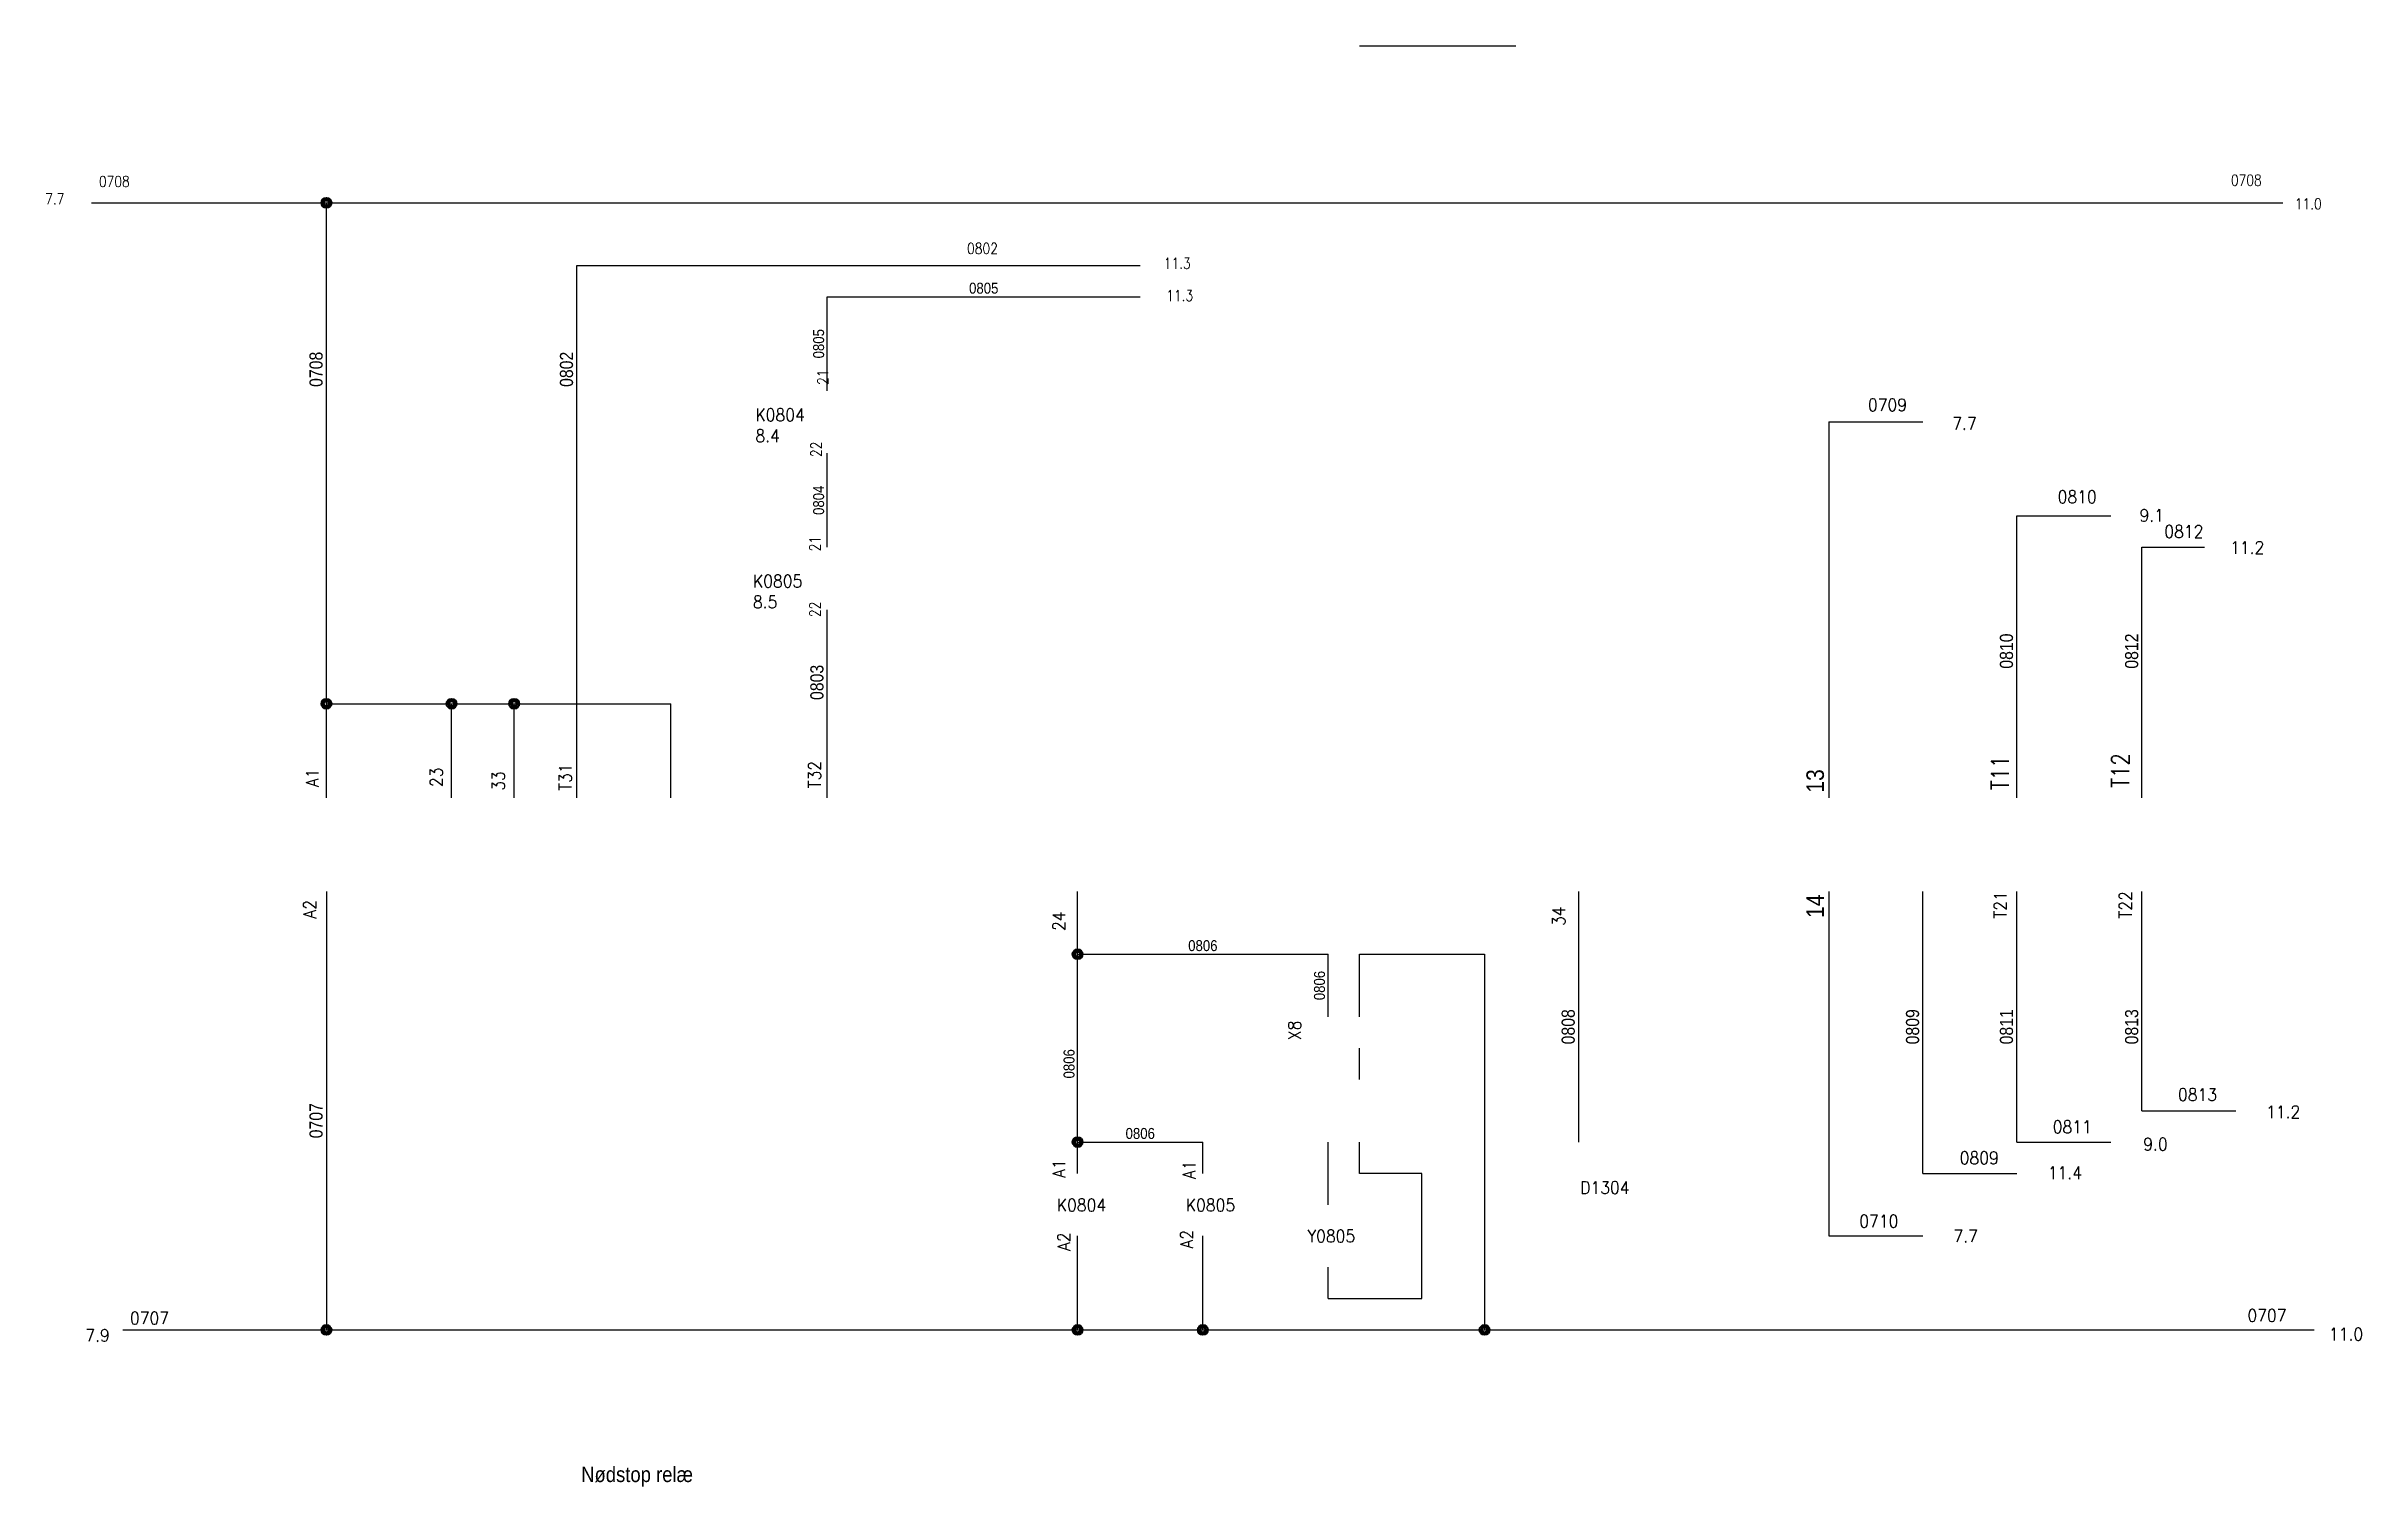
# Model space of a CAD drawing. Header units: millimetres. Extents: x 25 to 395, y 45 to 275.
import ezdxf
from ezdxf.enums import TextEntityAlignment as Align

# ---------------------------------------------------------------- set-up
doc = ezdxf.new("R2010")
doc.units = ezdxf.units.MM
doc.layers.get('0').update_dxf_attribs({"linetype": 'CONTINUOUS'})
doc.styles.add('Caddy_Vectorfont1p', font='Caddy_Vectorfont1p')
doc.styles.get("Standard").update_dxf_attribs({"font": 'standard'})

msp = doc.modelspace()

# ---------------------------------------------------------------- linework, layer by layer
at = {"linetype": 'CONTINUOUS', "lineweight": 25}
for p, q in [((260, 275), (235, 275)), ((32.5, 250), (70, 250)), ((70, 250), (382.5, 250)), ((70, 170), (70, 250)), ((110, 155), (110, 240)), ((110, 240), (200, 240)), ((150, 220), (150, 235)), ((150, 235), (200, 235)), ((310, 215), (325, 215)), ((310, 215), (310, 155)), ((150, 195), (150, 210)), ((340, 200), (355, 200)), ((340, 155), (340, 200)), ((360, 195), (370, 195)), ((360, 155), (360, 195)), ((150, 155), (150, 185)), ((70, 155), (70, 170)), ((70, 170), (90, 170)), ((90, 155), (90, 170)), ((90, 170), (100, 170)), ((100, 155), (100, 170)), ((100, 170), (105, 170)), ((105, 170), (115, 170)), ((105, 170), (115, 170)), ((115, 170), (125, 170)), ((125, 155), (125, 170)), ((70, 140), (70, 70)), ((190, 130), (190, 140)), ((270, 140), (270, 100)), ((310, 140), (310, 85)), ((325, 95), (325, 140)), ((340, 100), (340, 140)), ((360, 105), (360, 140)), ((190, 130), (230, 130)), ((190, 125), (190, 130)), ((230, 120), (230, 130)), ((235, 130), (255, 130)), ((235, 120), (235, 130)), ((255, 130), (255, 70)), ((190, 100), (190, 125)), ((235, 110), (235, 115)), ((360, 105), (375, 105)), ((190, 100), (210, 100)), ((190, 95), (190, 100)), ((210, 95), (210, 100)), ((230, 90), (230, 100)), ((235, 95), (235, 100)), ((340, 100), (355, 100)), ((245, 95), (235, 95)), ((245, 75), (245, 95)), ((325, 95), (340, 95)), ((190, 70), (190, 85)), ((210, 70), (210, 85)), ((310, 85), (325, 85)), ((230, 75), (230, 80)), ((230, 75), (245, 75)), ((37.5, 70), (70, 70)), ((70, 70), (190, 70)), ((190, 70), (210, 70)), ((210, 70), (255, 70)), ((255, 70), (387.5, 70))]:
    msp.add_line(p, q, dxfattribs=at)
at = {"lineweight": 40}
for centre, radius in [((70, 250), 0.8), ((70, 250), 0.6), ((70, 250), 0.4), ((70, 170), 0.8), ((70, 170), 0.6), ((70, 170), 0.4), ((90, 170), 0.8), ((90, 170), 0.6), ((90, 170), 0.4), ((100, 170), 0.8), ((100, 170), 0.6), ((100, 170), 0.4), ((190, 130), 0.8), ((190, 130), 0.6), ((190, 130), 0.4), ((190, 100), 0.8), ((190, 100), 0.6), ((190, 100), 0.4), ((70, 70), 0.8), ((70, 70), 0.6), ((70, 70), 0.4), ((190, 70), 0.8), ((190, 70), 0.6), ((190, 70), 0.4), ((210, 70), 0.8), ((210, 70), 0.6), ((210, 70), 0.4), ((255, 70), 0.8), ((255, 70), 0.6), ((255, 70), 0.4)]:
    msp.add_circle(centre, radius, dxfattribs=at)

# ---------------------------------------------------------------- texts
at = {"lineweight": 25, "width": 0.9}
for s, p in [('7.7', (26.6224591522198, 249.7632616035249)), ('0708', (36.13130022123642, 252.5366735819881)), ('0708', (376.6666710053942, 252.7347744375926)), ('11.0', (386.5717137856199, 248.9708581811068)), ('0802', (174.8018991443955, 241.8392273793444)), ('11.3', (205.903733474304, 239.4620171120903)), ('11.3', (206.299935185513, 234.3113948663729))]:
    msp.add_text(s, height=1.75, dxfattribs=at).set_placement(p, align=Align.CENTER)
at = {"lineweight": 25, "style": 'Caddy_Vectorfont1p', "width": 0.9}
for s, p in [('0805', (175, 235.5)), ('0806', (210, 130.5)), ('0806', (200, 100.5))]:
    msp.add_text(s, height=1.75, dxfattribs=at).set_placement(p, align=Align.CENTER)
for s, p in [('0805', (149.5, 227.5)), ('0804', (149.5, 202.5)), ('0806', (229.5, 125)), ('0806', (189.5, 112.5))]:
    msp.add_text(s, height=1.75, rotation=90, dxfattribs=at).set_placement(p, align=Align.CENTER)
for s, height, p in [('0708', 2.099990844726562, (69.39999389648438, 220.6000061035156)), ('0802', 2.099990844726562, (109.3999938964844, 220.6000061035156)), ('0810', 2.099990844726562, (339.3999938964844, 175.6000061035156)), ('0812', 2.099990844726562, (359.3999938964844, 175.6000061035156)), ('0803', 2.099990844726562, (149.3999938964844, 170.6000061035156)), ('13', 2.800003051757812, (309.2000122070312, 155.7999877929688)), ('14', 2.800003051757812, (309.2000122070312, 135.7999877929688)), ('0808', 2.099998474121094, (269.3999938964844, 115.6000061035156)), ('0809', 2.099998474121094, (324.3999938964844, 115.6000061035156)), ('0811', 2.099998474121094, (339.3999938964844, 115.6000061035156)), ('0813', 2.099998474121094, (359.3999938964844, 115.6000061035156)), ('0707', 2.099998474121094, (69.4000015258789, 100.5999984741211))]:
    msp.add_text(s, height=height, rotation=90, dxfattribs=at).set_placement(p)
at = {"lineweight": 25, "width": 0.9}
msp.add_text('21', height=1.75, rotation=90, dxfattribs=at).set_placement((149.3018991443955, 220.9233795712197), align=Align.MIDDLE_LEFT)
for s, p in [('22', (149.103798288791, 210.622135079785)), ('21', (148.9056974331865, 195.566470053842)), ('22', (148.9056974331865, 185.0671247068029))]:
    msp.add_text(s, height=1.75, rotation=90, dxfattribs=at).set_placement(p, align=Align.CENTER)
for s, p in [('T11', (338.7170396921036, 156.1961895041779)), ('T12', (357.9328226857414, 156.5923912153869))]:
    msp.add_text(s, height=2.8, rotation=90, dxfattribs=at).set_placement(p)
at = {"lineweight": 25, "style": 'Caddy_Vectorfont1p', "width": 0.9}
msp.add_text('Nødstop relæ', height=2.450000762939453, dxfattribs=at).set_placement((110.6999969482422, 45.70000076293945))
at = {"char_height": 2, "attachment_point": 1}
for s, insert, width in [('0709', (316.2274681233638, 218.7223360313372), 5.555555555555555), ('K0804\\P8.4', (138.5310006461157, 217.1375291865011), 7.555555555555554), ('7.7', (329.6983263044706, 215.7508231972695), 3.111111111111111), ('0810', (346.5368990308543, 204.0628727166032), 5.111111111111111), ('9.1', (359.6115555007521, 201.0913598825355), 2.666666666666915), ('0812', (363.5735726128424, 198.5160487596768), 5.111111111111111), ('11.2', (374.0729179598816, 195.9407376368182), 3.777777777777778), ('K0805\\P8.5', (138.1347989349066, 190.5920145354963), 7.333333333333456), ('0813', (365.752682024492, 108.578260315228), 5.111111111111235), ('11.2', (379.8178427724124, 105.8048483367648), 3.777777777777778), ('0811', (345.7444956084362, 103.4276380695106), 4.666666666666667), ('9.0', (360.2058580675657, 100.6542260910474), 3.111111111111359), ('0809', (330.8869314380977, 98.4751166793978), 5.555555555555555), ('D1304', (270.2680696231167, 93.7206961448895), 7.111111111111359), ('11.4', (344.9520921860181, 96.09790641214364), 4), ('K0804', (186.6695085580123, 90.94728416642631), 7.555555555555554), ('K0805', (207.2719975408816, 90.94728416642631), 7.333333333333456), ('Y0805', (226.6858813901239, 85.9947627763135), 7.555555555555678), ('0710', (314.8407621341322, 88.37197304356765), 5.111111111111111), ('7.7', (329.8964271600752, 85.9947627763135), 3.111111111111111), ('0707', (38.62966684288002, 72.90111486246076), 5.555555555555555), ('0707', (376.8463299383448, 73.31630801762466), 5.555555555555555), ('11.0', (389.8624838296815, 70.3258037396021), 3.777777777777778), ('7.9', (31.49803604111756, 70.12770288399759), 3.111111111111112)]:
    msp.add_mtext(s, dxfattribs=dict(at, insert=insert, width=width))
at = {"char_height": 2, "attachment_point": 1, "rotation": 90}
for s, insert, width in [('23', (86.57007389917216, 156.6977767831697), 2.444444444444568), ('T31', (107.1725628820415, 156.1034742163562), 3.777777777777902), ('T32', (146.9908348585486, 156.4996759275652), 4.222222222222346), ('A1', (66.75998833872086, 156.6977767831697), 2.444444444444445), ('33', (96.4751166793978, 156.1034742163562), 2.444444444444692), ('A2', (66.36378662751183, 135.6990860890914), 2.888888888888889), ('34', (265.8513482212564, 134.5104809554643), 2.66666666666679), ('T21', (336.375252816463, 135.6990860890914), 3.777777777777778), ('T22', (356.3834392325188, 135.6990860890914), 4.222222222222221), ('24', (186.0167034126376, 133.7180775330462), 2.666666666666667), ('X8', (223.6558659774951, 116.2852022398491), 2.888888888888889), ('A1', (186.0167034126376, 94.29600726774817), 2.444444444444445), ('A1', (206.8172932511115, 94.09790641214364), 2.444444444444445), ('A2', (186.8091068350557, 82.60805678708189), 2.888888888888889), ('A2', (206.4210915399025, 83.00425849829092), 2.888888888888889)]:
    msp.add_mtext(s, dxfattribs=dict(at, insert=insert, width=width))

doc.saveas('drawing.dxf')
